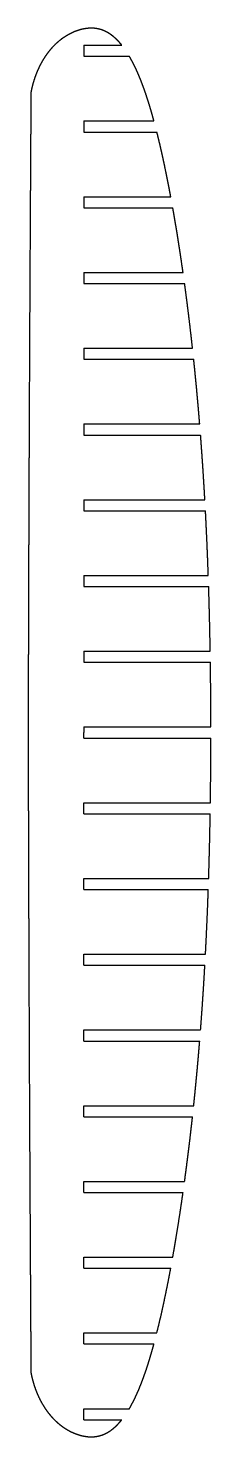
# Model space of a CAD drawing. Header units: metres. Extents: x 10 to 73, y -242 to 242.
import ezdxf

# ---------------------------------------------------------------- set-up
doc = ezdxf.new("R2010")
doc.units = ezdxf.units.M

msp = doc.modelspace()

# ---------------------------------------------------------------- linework, layer by layer
for p, q in [((29.6, 235.9, 1445), (42.65, 235.9, 1445)), ((29.6, 232.1, 1445), (45.24, 232.1, 1445)), ((29.6, 209.9, 1445), (53.71, 209.9, 1445)), ((29.6, 206.1, 1445), (54.71, 206.1, 1445)), ((29.6, 183.9, 1445), (59.49, 183.9, 1445)), ((29.6, 180.1, 1445), (60.18, 180.1, 1445)), ((29.6, 157.9, 1445), (63.72, 157.9, 1445)), ((29.6, 154.1, 1445), (64.25, 154.1, 1445)), ((29.6, 131.9, 1445), (66.98, 131.9, 1445)), ((29.6, 128.1, 1445), (67.39, 128.1, 1445)), ((29.6, 105.9, 1445), (69.45, 105.9, 1445)), ((29.6, 102.1, 1445), (69.75, 102.1, 1445)), ((29.6, 79.9, 1445), (71.23, 79.9, 1445)), ((29.6, 76.1, 1445), (71.43, 76.1, 1445)), ((29.6, 53.9, 1445), (72.4, 53.9, 1445)), ((29.6, 50.1, 1445), (72.53, 50.1, 1445)), ((29.6, 27.9, 1445), (73.07, 27.9, 1445)), ((29.6, 24.1, 1445), (73.13, 24.1, 1445)), ((29.6, 1.9, 1445), (73.29, 1.9, 1445)), ((29.6, -1.9, 1445), (73.29, -1.9, 1445)), ((29.6, -24.1, 1445), (73.13, -24.1, 1445)), ((29.6, -27.9, 1445), (73.07, -27.9, 1445)), ((29.6, -50.1, 1445), (72.53, -50.1, 1445)), ((29.6, -53.9, 1445), (72.41, -53.9, 1445)), ((29.6, -76.1, 1445), (71.44, -76.1, 1445)), ((29.6, -79.9, 1445), (71.23, -79.9, 1445)), ((29.6, -102.1, 1445), (69.75, -102.1, 1445)), ((29.6, -105.9, 1445), (69.45, -105.9, 1445)), ((29.6, -128.1, 1445), (67.39, -128.1, 1445)), ((29.6, -131.9, 1445), (66.98, -131.9, 1445)), ((29.6, -154.1, 1445), (64.24, -154.1, 1445)), ((29.6, -157.9, 1445), (63.71, -157.9, 1445)), ((29.6, -180.1, 1445), (60.17, -180.1, 1445)), ((29.6, -183.9, 1445), (59.48, -183.9, 1445)), ((29.6, -206.1, 1445), (54.69, -206.1, 1445)), ((29.6, -209.9, 1445), (53.7, -209.9, 1445)), ((29.6, -232.1, 1445), (45.23, -232.1, 1445)), ((29.6, -235.9, 1445), (42.64, -235.9, 1445))]:
    msp.add_line(p, q)
for points, knots in [([(42.65, 235.9, 1445), (42.52, 236.06, 1445), (42.4, 236.21, 1445), (42.27, 236.37, 1445), (42.14, 236.52, 1445), (42.01, 236.67, 1445), (41.87, 236.82, 1445), (41.74, 236.97, 1445), (41.15, 237.61, 1445), (40.68, 238.08, 1445), (40.19, 238.54, 1445), (39.69, 238.97, 1445), (39.16, 239.38, 1445), (38.61, 239.77, 1445), (38.04, 240.12, 1445), (37.11, 240.61, 1445), (36.76, 240.78, 1445), (36.4, 240.94, 1445), (36.04, 241.08, 1445), (35.67, 241.21, 1445), (35.3, 241.32, 1445), (34.92, 241.42, 1445), (34.1, 241.6, 1445), (33.65, 241.68, 1445), (33.19, 241.73, 1445), (32.74, 241.77, 1445), (32.28, 241.78, 1445), (31.82, 241.77, 1445), (31.37, 241.75, 1445), (30.73, 241.68, 1445), (30.55, 241.66, 1445), (30.37, 241.64, 1445), (30.19, 241.61, 1445), (30.01, 241.58, 1445), (29.83, 241.55, 1445), (29.65, 241.52, 1445), (29.3, 241.45, 1445), (29.15, 241.42, 1445), (28.99, 241.38, 1445), (28.83, 241.34, 1445), (28.67, 241.3, 1445), (28.51, 241.26, 1445), (28.36, 241.22, 1445), (26.91, 240.81, 1445), (25.66, 240.33, 1445), (24.44, 239.75, 1445), (23.28, 239.07, 1445), (22.16, 238.32, 1445), (21.11, 237.48, 1445), (20.11, 236.59, 1445), (18.46, 234.89, 1445), (17.77, 234.11, 1445), (17.12, 233.3, 1445), (16.51, 232.47, 1445), (15.94, 231.6, 1445), (15.4, 230.72, 1445), (14.9, 229.81, 1445), (13.89, 227.81, 1445), (13.39, 226.71, 1445), (12.94, 225.58, 1445), (12.54, 224.44, 1445), (12.18, 223.28, 1445), (11.87, 222.11, 1445), (11.6, 220.93, 1445), (11.36, 219.74, 1445)], [0, 0, 0, 0, 0, 0, 0, 0, 0, 0.035878, 0.035878, 0.035878, 0.035878, 0.035878, 0.035878, 0.035878, 0.155086, 0.155086, 0.155086, 0.155086, 0.155086, 0.155086, 0.155086, 0.224552, 0.224552, 0.224552, 0.224552, 0.224552, 0.224552, 0.224552, 0.306174, 0.306174, 0.306174, 0.306174, 0.306174, 0.306174, 0.306174, 0.338738, 0.338738, 0.338738, 0.338738, 0.338738, 0.338738, 0.338738, 0.367445, 0.367445, 0.367445, 0.367445, 0.367445, 0.367445, 0.367445, 0.603883, 0.603883, 0.603883, 0.603883, 0.603883, 0.603883, 0.603883, 0.786422, 0.786422, 0.786422, 0.786422, 0.786422, 0.786422, 0.786422, 1, 1, 1, 1, 1, 1, 1, 1, 1]), ([(53.71, 209.9, 1445), (53.69, 209.98, 1445), (53.67, 210.06, 1445), (53.65, 210.14, 1445), (53.62, 210.22, 1445), (53.6, 210.3, 1445), (53.58, 210.38, 1445), (53.56, 210.46, 1445), (53.37, 211.14, 1445), (53.21, 211.73, 1445), (53.04, 212.31, 1445), (52.88, 212.88, 1445), (52.71, 213.45, 1445), (52.55, 214.01, 1445), (52.38, 214.57, 1445), (52.09, 215.53, 1445), (51.96, 215.93, 1445), (51.84, 216.33, 1445), (51.71, 216.73, 1445), (51.59, 217.13, 1445), (51.46, 217.52, 1445), (51.33, 217.9, 1445), (51.01, 218.88, 1445), (50.81, 219.48, 1445), (50.6, 220.08, 1445), (50.39, 220.67, 1445), (50.18, 221.27, 1445), (49.96, 221.86, 1445), (49.74, 222.45, 1445), (49.3, 223.6, 1445), (49.08, 224.14, 1445), (48.87, 224.67, 1445), (48.65, 225.19, 1445), (48.44, 225.7, 1445), (48.22, 226.2, 1445), (48, 226.69, 1445), (47.5, 227.8, 1445), (47.21, 228.43, 1445), (46.9, 229.05, 1445), (46.59, 229.67, 1445), (46.27, 230.29, 1445), (45.94, 230.9, 1445), (45.6, 231.5, 1445), (45.24, 232.1, 1445)], [0, 0, 0, 0, 0, 0, 0, 0, 0, 0.023803, 0.023803, 0.023803, 0.023803, 0.023803, 0.023803, 0.023803, 0.201089, 0.201089, 0.201089, 0.201089, 0.201089, 0.201089, 0.201089, 0.334053, 0.334053, 0.334053, 0.334053, 0.334053, 0.334053, 0.334053, 0.543005, 0.543005, 0.543005, 0.543005, 0.543005, 0.543005, 0.543005, 0.739558, 0.739558, 0.739558, 0.739558, 0.739558, 0.739558, 0.739558, 1, 1, 1, 1, 1, 1, 1, 1, 1]), ([(11.36, 219.74, 1445), (11.36, 219.74, 1445), (11.36, 219.74, 1445), (11.36, 219.74, 1445), (11.36, 219.74, 1445), (11.36, 219.74, 1445), (11.36, 219.74, 1445), (11.36, 219.74, 1445), (11.36, 219.74, 1445), (11.36, 219.74, 1445), (11.36, 219.73, 1445), (11.36, 219.73, 1445), (11.36, 219.72, 1445), (11.36, 219.72, 1445), (11.36, 219.71, 1445), (11.36, 219.69, 1445), (11.36, 219.67, 1445), (11.36, 219.66, 1445), (11.36, 219.64, 1445), (11.36, 219.62, 1445), (11.36, 219.6, 1445), (11.36, 219.57, 1445), (11.36, 219.52, 1445), (11.36, 219.49, 1445), (11.36, 219.46, 1445), (11.36, 219.43, 1445), (11.36, 219.39, 1445), (11.36, 219.36, 1445), (11.36, 219.32, 1445), (11.36, 219.23, 1445), (11.36, 219.18, 1445), (11.36, 219.13, 1445), (11.36, 219.08, 1445), (11.36, 219.03, 1445), (11.36, 218.97, 1445), (11.36, 218.9, 1445), (11.36, 218.71, 1445), (11.36, 218.58, 1445), (11.36, 218.46, 1445), (11.36, 218.33, 1445), (11.36, 218.21, 1445), (11.36, 218.08, 1445), (11.35, 217.95, 1445), (11.35, 217.61, 1445), (11.35, 217.4, 1445), (11.35, 217.18, 1445), (11.35, 216.97, 1445), (11.35, 216.75, 1445), (11.35, 216.54, 1445), (11.34, 216.32, 1445), (11.34, 215.68, 1445), (11.34, 215.26, 1445), (11.34, 214.83, 1445), (11.33, 214.4, 1445), (11.33, 213.98, 1445), (11.33, 213.55, 1445), (11.33, 213.12, 1445), (11.32, 211.85, 1445), (11.31, 210.99, 1445), (11.31, 210.14, 1445), (11.3, 209.29, 1445), (11.3, 208.44, 1445), (11.29, 207.59, 1445), (11.29, 206.73, 1445), (11.28, 205.33, 1445), (11.28, 204.77, 1445), (11.27, 204.19, 1445), (11.27, 203.59, 1445), (11.27, 202.98, 1445), (11.26, 202.34, 1445), (11.26, 201.69, 1445), (11.25, 200.35, 1445), (11.25, 199.67, 1445), (11.24, 198.96, 1445), (11.24, 198.24, 1445), (11.23, 197.5, 1445), (11.23, 196.74, 1445), (11.22, 195.97, 1445), (11.21, 192.89, 1445), (11.19, 190.59, 1445), (11.18, 188.3, 1445), (11.17, 186, 1445), (11.15, 183.71, 1445), (11.14, 181.41, 1445), (11.13, 179.12, 1445), (11.09, 172.99, 1445), (11.07, 169.15, 1445), (11.05, 165.32, 1445), (11.03, 161.48, 1445), (11.01, 157.65, 1445), (10.99, 153.81, 1445), (10.97, 149.98, 1445), (10.93, 143.04, 1445), (10.91, 139.94, 1445), (10.9, 136.84, 1445), (10.88, 133.74, 1445), (10.87, 130.63, 1445), (10.85, 127.53, 1445), (10.84, 124.43, 1445), (10.82, 119.9, 1445), (10.81, 118.48, 1445), (10.8, 117.05, 1445), (10.8, 115.63, 1445), (10.79, 114.2, 1445), (10.78, 112.77, 1445), (10.78, 111.35, 1445), (10.77, 108.5, 1445), (10.76, 107.07, 1445), (10.75, 105.64, 1445), (10.75, 104.22, 1445), (10.74, 102.79, 1445), (10.74, 101.37, 1445), (10.73, 99.94, 1445), (10.7, 92.75, 1445), (10.68, 86.97, 1445), (10.66, 81.2, 1445), (10.63, 75.43, 1445), (10.61, 69.66, 1445), (10.59, 63.89, 1445), (10.57, 58.12, 1445), (10.55, 49.51, 1445), (10.54, 46.67, 1445), (10.53, 43.83, 1445), (10.52, 40.99, 1445), (10.51, 38.15, 1445), (10.5, 35.31, 1445), (10.49, 32.46, 1445), (10.48, 28.75, 1445), (10.48, 27.9, 1445), (10.48, 27.05, 1445), (10.48, 26.23, 1445), (10.47, 25.42, 1445), (10.47, 24.62, 1445), (10.47, 23.85, 1445), (10.46, 22.32, 1445), (10.46, 21.58, 1445), (10.46, 20.85, 1445), (10.46, 20.14, 1445), (10.46, 19.45, 1445), (10.45, 18.77, 1445), (10.45, 18.12, 1445), (10.45, 16.4, 1445), (10.44, 15.32, 1445), (10.44, 14.24, 1445), (10.44, 13.16, 1445), (10.43, 12.08, 1445), (10.43, 11, 1445), (10.43, 9.92, 1445), (10.42, 8.3, 1445), (10.42, 7.75, 1445), (10.42, 7.2, 1445), (10.42, 6.65, 1445), (10.42, 6.11, 1445), (10.42, 5.56, 1445), (10.41, 5.01, 1445), (10.41, 4.21, 1445), (10.41, 3.96, 1445), (10.41, 3.71, 1445), (10.41, 3.46, 1445), (10.41, 3.22, 1445), (10.41, 2.97, 1445), (10.41, 2.72, 1445), (10.41, 2.3, 1445), (10.41, 2.13, 1445), (10.41, 1.96, 1445), (10.4, 1.79, 1445), (10.4, 1.62, 1445), (10.4, 1.45, 1445), (10.4, 1.28, 1445), (10.4, 1.02, 1445), (10.4, 0.94, 1445), (10.4, 0.86, 1445), (10.4, 0.77, 1445), (10.4, 0.69, 1445), (10.4, 0.61, 1445), (10.4, 0.52, 1445), (10.4, 0.41, 1445), (10.4, 0.38, 1445), (10.4, 0.35, 1445), (10.4, 0.32, 1445), (10.4, 0.3, 1445), (10.4, 0.27, 1445), (10.4, 0.25, 1445), (10.4, 0.21, 1445), (10.4, 0.19, 1445), (10.4, 0.17, 1445), (10.4, 0.16, 1445), (10.4, 0.14, 1445), (10.4, 0.13, 1445), (10.4, 0.11, 1445), (10.4, 0.09, 1445), (10.4, 0.08, 1445), (10.4, 0.07, 1445), (10.4, 0.06, 1445), (10.4, 0.05, 1445), (10.4, 0.04, 1445), (10.4, 0.04, 1445), (10.4, 0.02, 1445), (10.4, 0.02, 1445), (10.4, 0.01, 1445), (10.4, 0.01, 1445), (10.4, 0.01, 1445), (10.4, 0, 1445), (10.4, 0, 1445), (10.4, 0, 1445), (10.4, 0, 1445), (10.4, 0, 1445), (10.4, 0, 1445), (10.4, 0, 1445), (10.4, 0, 1445), (10.4, 0, 1445), (10.4, 0, 1445), (10.4, -0.01, 1445), (10.4, -0.01, 1445), (10.4, -0.01, 1445), (10.4, -0.02, 1445), (10.4, -0.03, 1445), (10.4, -0.03, 1445), (10.4, -0.06, 1445), (10.4, -0.07, 1445), (10.4, -0.08, 1445), (10.4, -0.1, 1445), (10.4, -0.12, 1445), (10.4, -0.15, 1445), (10.4, -0.17, 1445), (10.4, -0.23, 1445), (10.4, -0.26, 1445), (10.4, -0.28, 1445), (10.4, -0.32, 1445), (10.4, -0.35, 1445), (10.4, -0.39, 1445), (10.4, -0.43, 1445), (10.4, -0.51, 1445), (10.4, -0.56, 1445), (10.4, -0.61, 1445), (10.4, -0.66, 1445), (10.4, -0.72, 1445), (10.4, -0.78, 1445), (10.4, -0.84, 1445), (10.4, -1.03, 1445), (10.4, -1.16, 1445), (10.4, -1.28, 1445), (10.4, -1.41, 1445), (10.4, -1.54, 1445), (10.4, -1.66, 1445), (10.4, -1.79, 1445), (10.41, -2.13, 1445), (10.41, -2.34, 1445), (10.41, -2.56, 1445), (10.41, -2.77, 1445), (10.41, -2.99, 1445), (10.41, -3.2, 1445), (10.41, -3.42, 1445), (10.41, -4.06, 1445), (10.41, -4.48, 1445), (10.41, -4.91, 1445), (10.41, -5.34, 1445), (10.42, -5.76, 1445), (10.42, -6.19, 1445), (10.42, -6.62, 1445), (10.42, -7.89, 1445), (10.42, -8.74, 1445), (10.43, -9.59, 1445), (10.43, -10.45, 1445), (10.43, -11.3, 1445), (10.43, -12.15, 1445), (10.44, -13, 1445), (10.44, -14.4, 1445), (10.44, -14.96, 1445), (10.44, -15.54, 1445), (10.45, -16.14, 1445), (10.45, -16.76, 1445), (10.45, -17.39, 1445), (10.45, -18.04, 1445), (10.46, -19.38, 1445), (10.46, -20.06, 1445), (10.46, -20.77, 1445), (10.46, -21.49, 1445), (10.46, -22.23, 1445), (10.47, -22.98, 1445), (10.47, -23.75, 1445), (10.48, -26.83, 1445), (10.48, -29.13, 1445), (10.49, -31.42, 1445), (10.5, -33.71, 1445), (10.5, -36.01, 1445), (10.51, -38.3, 1445), (10.52, -40.59, 1445), (10.54, -46.72, 1445), (10.55, -50.55, 1445), (10.56, -54.38, 1445), (10.57, -58.22, 1445), (10.59, -62.05, 1445), (10.6, -65.88, 1445), (10.61, -69.72, 1445), (10.64, -76.65, 1445), (10.65, -79.75, 1445), (10.66, -82.85, 1445), (10.67, -85.95, 1445), (10.69, -89.05, 1445), (10.7, -92.16, 1445), (10.71, -95.26, 1445), (10.73, -99.78, 1445), (10.73, -101.21, 1445), (10.74, -102.63, 1445), (10.75, -104.06, 1445), (10.75, -105.49, 1445), (10.76, -106.91, 1445), (10.77, -108.34, 1445), (10.78, -111.19, 1445), (10.78, -112.61, 1445), (10.79, -114.04, 1445), (10.8, -115.47, 1445), (10.8, -116.89, 1445), (10.81, -118.32, 1445), (10.82, -119.74, 1445), (10.85, -126.94, 1445), (10.88, -132.72, 1445), (10.91, -138.49, 1445), (10.94, -144.26, 1445), (10.97, -150.03, 1445), (11, -155.81, 1445), (11.03, -161.58, 1445), (11.08, -170.2, 1445), (11.09, -173.04, 1445), (11.11, -175.88, 1445), (11.12, -178.73, 1445), (11.14, -181.57, 1445), (11.16, -184.41, 1445), (11.17, -187.25, 1445), (11.2, -190.97, 1445), (11.2, -191.83, 1445), (11.21, -192.67, 1445), (11.21, -193.49, 1445), (11.21, -194.3, 1445), (11.22, -195.1, 1445), (11.22, -195.88, 1445), (11.23, -197.4, 1445), (11.24, -198.15, 1445), (11.24, -198.87, 1445), (11.25, -199.59, 1445), (11.25, -200.28, 1445), (11.25, -200.95, 1445), (11.26, -201.61, 1445), (11.27, -203.33, 1445), (11.27, -204.41, 1445), (11.28, -205.49, 1445), (11.29, -206.57, 1445), (11.29, -207.65, 1445), (11.3, -208.73, 1445), (11.31, -209.81, 1445), (11.32, -211.44, 1445), (11.32, -211.99, 1445), (11.32, -212.54, 1445), (11.33, -213.09, 1445), (11.33, -213.63, 1445), (11.33, -214.18, 1445), (11.34, -214.73, 1445), (11.34, -215.53, 1445), (11.34, -215.78, 1445), (11.34, -216.03, 1445), (11.34, -216.28, 1445), (11.35, -216.53, 1445), (11.35, -216.78, 1445), (11.35, -217.03, 1445), (11.35, -217.45, 1445), (11.35, -217.62, 1445), (11.35, -217.79, 1445), (11.35, -217.96, 1445), (11.36, -218.13, 1445), (11.36, -218.3, 1445), (11.36, -218.47, 1445), (11.36, -218.72, 1445), (11.36, -218.8, 1445), (11.36, -218.89, 1445), (11.36, -218.97, 1445), (11.36, -219.05, 1445), (11.36, -219.14, 1445), (11.36, -219.22, 1445), (11.36, -219.34, 1445), (11.36, -219.37, 1445), (11.36, -219.39, 1445), (11.36, -219.42, 1445), (11.36, -219.45, 1445), (11.36, -219.47, 1445), (11.36, -219.49, 1445), (11.36, -219.53, 1445), (11.36, -219.55, 1445), (11.36, -219.57, 1445), (11.36, -219.59, 1445), (11.36, -219.6, 1445), (11.36, -219.62, 1445), (11.36, -219.63, 1445), (11.36, -219.66, 1445), (11.36, -219.68, 1445), (11.36, -219.69, 1445), (11.36, -219.7, 1445), (11.36, -219.71, 1445), (11.36, -219.72, 1445), (11.36, -219.73, 1445), (11.36, -219.74, 1445), (11.36, -219.74, 1445), (11.36, -219.74, 1445), (11.36, -219.74, 1445), (11.36, -219.74, 1445), (11.36, -219.74, 1445), (11.36, -219.74, 1445), (11.36, -219.74, 1445)], [0, 0, 0, 0, 0, 0, 0, 0, 0, 0.002435, 0.002435, 0.002435, 0.002435, 0.002435, 0.002435, 0.002435, 0.004686, 0.004686, 0.004686, 0.004686, 0.004686, 0.004686, 0.004686, 0.007163, 0.007163, 0.007163, 0.007163, 0.007163, 0.007163, 0.007163, 0.009189, 0.009189, 0.009189, 0.009189, 0.009189, 0.009189, 0.009189, 0.011215, 0.011215, 0.011215, 0.011215, 0.011215, 0.011215, 0.011215, 0.015035, 0.015035, 0.015035, 0.015035, 0.015035, 0.015035, 0.015035, 0.02151, 0.02151, 0.02151, 0.02151, 0.02151, 0.02151, 0.02151, 0.034356, 0.034356, 0.034356, 0.034356, 0.034356, 0.034356, 0.034356, 0.060005, 0.060005, 0.060005, 0.060005, 0.060005, 0.060005, 0.060005, 0.07649, 0.07649, 0.07649, 0.07649, 0.07649, 0.07649, 0.07649, 0.092974, 0.092974, 0.092974, 0.092974, 0.092974, 0.092974, 0.092974, 0.140935, 0.140935, 0.140935, 0.140935, 0.140935, 0.140935, 0.140935, 0.221084, 0.221084, 0.221084, 0.221084, 0.221084, 0.221084, 0.221084, 0.285912, 0.285912, 0.285912, 0.285912, 0.285912, 0.285912, 0.285912, 0.315709, 0.315709, 0.315709, 0.315709, 0.315709, 0.315709, 0.315709, 0.345506, 0.345506, 0.345506, 0.345506, 0.345506, 0.345506, 0.345506, 0.466106, 0.466106, 0.466106, 0.466106, 0.466106, 0.466106, 0.466106, 0.525479, 0.525479, 0.525479, 0.525479, 0.525479, 0.525479, 0.525479, 0.543689, 0.543689, 0.543689, 0.543689, 0.543689, 0.543689, 0.543689, 0.561898, 0.561898, 0.561898, 0.561898, 0.561898, 0.561898, 0.561898, 0.592661, 0.592661, 0.592661, 0.592661, 0.592661, 0.592661, 0.592661, 0.608283, 0.608283, 0.608283, 0.608283, 0.608283, 0.608283, 0.608283, 0.615404, 0.615404, 0.615404, 0.615404, 0.615404, 0.615404, 0.615404, 0.620263, 0.620263, 0.620263, 0.620263, 0.620263, 0.620263, 0.620263, 0.622673, 0.622673, 0.622673, 0.622673, 0.622673, 0.622673, 0.622673, 0.623608, 0.623608, 0.623608, 0.623608, 0.623608, 0.623608, 0.623608, 0.624543, 0.624543, 0.624543, 0.624543, 0.624543, 0.624543, 0.624543, 0.625478, 0.625478, 0.625478, 0.625478, 0.625478, 0.625478, 0.625478, 0.626814, 0.626814, 0.626814, 0.626814, 0.626814, 0.626814, 0.626814, 0.628283, 0.628283, 0.628283, 0.628283, 0.628283, 0.628283, 0.628283, 0.629752, 0.629752, 0.629752, 0.629752, 0.629752, 0.629752, 0.629752, 0.631221, 0.631221, 0.631221, 0.631221, 0.631221, 0.631221, 0.631221, 0.632424, 0.632424, 0.632424, 0.632424, 0.632424, 0.632424, 0.632424, 0.633626, 0.633626, 0.633626, 0.633626, 0.633626, 0.633626, 0.633626, 0.635892, 0.635892, 0.635892, 0.635892, 0.635892, 0.635892, 0.635892, 0.639734, 0.639734, 0.639734, 0.639734, 0.639734, 0.639734, 0.639734, 0.647355, 0.647355, 0.647355, 0.647355, 0.647355, 0.647355, 0.647355, 0.662573, 0.662573, 0.662573, 0.662573, 0.662573, 0.662573, 0.662573, 0.672353, 0.672353, 0.672353, 0.672353, 0.672353, 0.672353, 0.672353, 0.682133, 0.682133, 0.682133, 0.682133, 0.682133, 0.682133, 0.682133, 0.71059, 0.71059, 0.71059, 0.71059, 0.71059, 0.71059, 0.71059, 0.758153, 0.758153, 0.758153, 0.758153, 0.758153, 0.758153, 0.758153, 0.796635, 0.796635, 0.796635, 0.796635, 0.796635, 0.796635, 0.796635, 0.814326, 0.814326, 0.814326, 0.814326, 0.814326, 0.814326, 0.814326, 0.83202, 0.83202, 0.83202, 0.83202, 0.83202, 0.83202, 0.83202, 0.903661, 0.903661, 0.903661, 0.903661, 0.903661, 0.903661, 0.903661, 0.93894, 0.93894, 0.93894, 0.93894, 0.93894, 0.93894, 0.93894, 0.949761, 0.949761, 0.949761, 0.949761, 0.949761, 0.949761, 0.949761, 0.960582, 0.960582, 0.960582, 0.960582, 0.960582, 0.960582, 0.960582, 0.978863, 0.978863, 0.978863, 0.978863, 0.978863, 0.978863, 0.978863, 0.988146, 0.988146, 0.988146, 0.988146, 0.988146, 0.988146, 0.988146, 0.992378, 0.992378, 0.992378, 0.992378, 0.992378, 0.992378, 0.992378, 0.995265, 0.995265, 0.995265, 0.995265, 0.995265, 0.995265, 0.995265, 0.996698, 0.996698, 0.996698, 0.996698, 0.996698, 0.996698, 0.996698, 0.997253, 0.997253, 0.997253, 0.997253, 0.997253, 0.997253, 0.997253, 0.997809, 0.997809, 0.997809, 0.997809, 0.997809, 0.997809, 0.997809, 0.998682, 0.998682, 0.998682, 0.998682, 0.998682, 0.998682, 0.998682, 1, 1, 1, 1, 1, 1, 1, 1, 1]), ([(59.49, 183.9, 1445), (59.27, 185.07, 1445), (59.05, 186.23, 1445), (58.83, 187.39, 1445), (58.6, 188.56, 1445), (58.37, 189.72, 1445), (58.14, 190.88, 1445), (57.9, 192.04, 1445), (57.32, 194.82, 1445), (56.98, 196.44, 1445), (56.62, 198.06, 1445), (56.26, 199.67, 1445), (55.89, 201.28, 1445), (55.51, 202.89, 1445), (55.11, 204.5, 1445), (54.71, 206.1, 1445)], [0, 0, 0, 0, 0, 0, 0, 0, 0, 0.417513, 0.417513, 0.417513, 0.417513, 0.417513, 0.417513, 0.417513, 1, 1, 1, 1, 1, 1, 1, 1, 1]), ([(63.72, 157.9, 1445), (63.45, 159.76, 1445), (63.18, 161.62, 1445), (62.91, 163.48, 1445), (62.63, 165.33, 1445), (62.34, 167.19, 1445), (62.05, 169.05, 1445), (61.75, 170.9, 1445), (61.29, 173.67, 1445), (61.14, 174.59, 1445), (60.98, 175.51, 1445), (60.83, 176.43, 1445), (60.67, 177.35, 1445), (60.51, 178.27, 1445), (60.35, 179.18, 1445), (60.18, 180.1, 1445)], [0, 0, 0, 0, 0, 0, 0, 0, 0, 0.668426, 0.668426, 0.668426, 0.668426, 0.668426, 0.668426, 0.668426, 1, 1, 1, 1, 1, 1, 1, 1, 1]), ([(69.45, 105.9, 1445), (69.41, 106.39, 1445), (69.37, 106.88, 1445), (69.33, 107.37, 1445), (69.29, 107.86, 1445), (69.25, 108.35, 1445), (69.21, 108.84, 1445), (69.17, 109.33, 1445), (69.04, 110.77, 1445), (68.96, 111.72, 1445), (68.88, 112.67, 1445), (68.79, 113.62, 1445), (68.71, 114.57, 1445), (68.62, 115.52, 1445), (68.53, 116.47, 1445), (68.37, 118.25, 1445), (68.29, 119.08, 1445), (68.21, 119.91, 1445), (68.13, 120.74, 1445), (68.05, 121.56, 1445), (67.97, 122.39, 1445), (67.89, 123.22, 1445), (67.75, 124.56, 1445), (67.7, 125.06, 1445), (67.65, 125.57, 1445), (67.6, 126.07, 1445), (67.55, 126.58, 1445), (67.49, 127.09, 1445), (67.44, 127.59, 1445), (67.39, 128.1, 1445)], [0, 0, 0, 0, 0, 0, 0, 0, 0, 0.17578, 0.17578, 0.17578, 0.17578, 0.17578, 0.17578, 0.17578, 0.518097, 0.518097, 0.518097, 0.518097, 0.518097, 0.518097, 0.518097, 0.817113, 0.817113, 0.817113, 0.817113, 0.817113, 0.817113, 0.817113, 1, 1, 1, 1, 1, 1, 1, 1, 1]), ([(71.23, 79.9, 1445), (71.16, 81.01, 1445), (71.1, 82.11, 1445), (71.04, 83.21, 1445), (70.97, 84.32, 1445), (70.9, 85.42, 1445), (70.83, 86.53, 1445), (70.76, 87.63, 1445), (70.59, 90.41, 1445), (70.48, 92.08, 1445), (70.36, 93.75, 1445), (70.25, 95.42, 1445), (70.13, 97.09, 1445), (70, 98.76, 1445), (69.88, 100.43, 1445), (69.75, 102.1, 1445)], [0, 0, 0, 0, 0, 0, 0, 0, 0, 0.397946, 0.397946, 0.397946, 0.397946, 0.397946, 0.397946, 0.397946, 1, 1, 1, 1, 1, 1, 1, 1, 1]), ([(67.39, -128.1, 1445), (67.46, -127.36, 1445), (67.54, -126.62, 1445), (67.62, -125.87, 1445), (67.69, -125.13, 1445), (67.77, -124.39, 1445), (67.84, -123.64, 1445), (67.92, -122.9, 1445), (68.07, -121.33, 1445), (68.15, -120.5, 1445), (68.23, -119.67, 1445), (68.31, -118.84, 1445), (68.39, -118.01, 1445), (68.47, -117.18, 1445), (68.55, -116.35, 1445), (68.73, -114.32, 1445), (68.84, -113.12, 1445), (68.95, -111.92, 1445), (69.05, -110.71, 1445), (69.15, -109.51, 1445), (69.25, -108.31, 1445), (69.35, -107.1, 1445), (69.45, -105.9, 1445)], [0, 0, 0, 0, 0, 0, 0, 0, 0, 0.267847, 0.267847, 0.267847, 0.267847, 0.267847, 0.267847, 0.267847, 0.566783, 0.566783, 0.566783, 0.566783, 0.566783, 0.566783, 0.566783, 1, 1, 1, 1, 1, 1, 1, 1, 1]), ([(64.24, -154.1, 1445), (64.5, -152.22, 1445), (64.75, -150.34, 1445), (65, -148.46, 1445), (65.24, -146.58, 1445), (65.48, -144.69, 1445), (65.71, -142.81, 1445), (65.94, -140.93, 1445), (66.27, -138.15, 1445), (66.37, -137.26, 1445), (66.48, -136.36, 1445), (66.58, -135.47, 1445), (66.68, -134.58, 1445), (66.78, -133.69, 1445), (66.88, -132.79, 1445), (66.98, -131.9, 1445)], [0, 0, 0, 0, 0, 0, 0, 0, 0, 0.678701, 0.678701, 0.678701, 0.678701, 0.678701, 0.678701, 0.678701, 1, 1, 1, 1, 1, 1, 1, 1, 1]), ([(54.69, -206.1, 1445), (55.38, -203.37, 1445), (56.04, -200.64, 1445), (56.66, -197.89, 1445), (57.26, -195.14, 1445), (57.84, -192.39, 1445), (58.39, -189.63, 1445), (58.93, -186.87, 1445), (59.45, -184.08, 1445), (59.45, -184.05, 1445), (59.46, -184.03, 1445), (59.46, -184, 1445), (59.47, -183.98, 1445), (59.47, -183.95, 1445), (59.48, -183.93, 1445), (59.48, -183.9, 1445)], [0, 0, 0, 0, 0, 0, 0, 0, 0, 0.990908, 0.990908, 0.990908, 0.990908, 0.990908, 0.990908, 0.990908, 1, 1, 1, 1, 1, 1, 1, 1, 1]), ([(45.23, -232.1, 1445), (45.24, -232.08, 1445), (45.25, -232.06, 1445), (45.27, -232.04, 1445), (45.28, -232.02, 1445), (45.29, -232, 1445), (45.3, -231.98, 1445), (45.31, -231.96, 1445), (45.86, -231.03, 1445), (46.36, -230.11, 1445), (46.84, -229.17, 1445), (47.31, -228.22, 1445), (47.75, -227.26, 1445), (48.17, -226.3, 1445), (48.58, -225.33, 1445), (49.15, -223.92, 1445), (49.32, -223.49, 1445), (49.49, -223.05, 1445), (49.67, -222.61, 1445), (49.84, -222.15, 1445), (50.01, -221.69, 1445), (50.18, -221.22, 1445), (50.47, -220.39, 1445), (50.6, -220.03, 1445), (50.73, -219.67, 1445), (50.85, -219.3, 1445), (50.98, -218.92, 1445), (51.11, -218.54, 1445), (51.23, -218.16, 1445), (51.68, -216.8, 1445), (51.99, -215.82, 1445), (52.29, -214.84, 1445), (52.58, -213.85, 1445), (52.87, -212.87, 1445), (53.15, -211.88, 1445), (53.43, -210.89, 1445), (53.7, -209.9, 1445)], [0, 0, 0, 0, 0, 0, 0, 0, 0, 0.008385, 0.008385, 0.008385, 0.008385, 0.008385, 0.008385, 0.008385, 0.392318, 0.392318, 0.392318, 0.392318, 0.392318, 0.392318, 0.392318, 0.559058, 0.559058, 0.559058, 0.559058, 0.559058, 0.559058, 0.559058, 0.684116, 0.684116, 0.684116, 0.684116, 0.684116, 0.684116, 0.684116, 1, 1, 1, 1, 1, 1, 1, 1, 1]), ([(11.36, -219.74, 1445), (11.6, -220.93, 1445), (11.87, -222.11, 1445), (12.18, -223.28, 1445), (12.54, -224.44, 1445), (12.94, -225.58, 1445), (13.39, -226.71, 1445), (13.89, -227.81, 1445), (14.9, -229.81, 1445), (15.4, -230.72, 1445), (15.94, -231.6, 1445), (16.51, -232.47, 1445), (17.12, -233.3, 1445), (17.77, -234.11, 1445), (18.46, -234.89, 1445), (19.69, -236.15, 1445), (20.22, -236.66, 1445), (20.77, -237.15, 1445), (21.34, -237.62, 1445), (21.92, -238.06, 1445), (22.52, -238.49, 1445), (23.14, -238.89, 1445), (24.07, -239.43, 1445), (24.37, -239.6, 1445), (24.67, -239.77, 1445), (24.98, -239.92, 1445), (25.28, -240.07, 1445), (25.6, -240.22, 1445), (25.91, -240.36, 1445), (26.38, -240.55, 1445), (26.54, -240.61, 1445), (26.7, -240.67, 1445), (26.85, -240.73, 1445), (27.01, -240.79, 1445), (27.16, -240.85, 1445), (27.32, -240.9, 1445), (27.64, -241, 1445), (27.79, -241.05, 1445), (27.95, -241.1, 1445), (28.11, -241.15, 1445), (28.26, -241.19, 1445), (28.42, -241.24, 1445), (28.58, -241.28, 1445), (29.45, -241.5, 1445), (30.17, -241.64, 1445), (30.89, -241.74, 1445), (31.63, -241.8, 1445), (32.36, -241.81, 1445), (33.09, -241.77, 1445), (33.82, -241.66, 1445), (35.12, -241.38, 1445), (35.7, -241.21, 1445), (36.27, -241.01, 1445), (36.83, -240.77, 1445), (37.37, -240.51, 1445), (37.89, -240.21, 1445), (38.4, -239.88, 1445), (39.26, -239.27, 1445), (39.62, -238.99, 1445), (39.97, -238.71, 1445), (40.31, -238.41, 1445), (40.64, -238.1, 1445), (40.97, -237.78, 1445), (41.28, -237.45, 1445), (41.72, -236.97, 1445), (41.86, -236.82, 1445), (41.99, -236.67, 1445), (42.12, -236.52, 1445), (42.25, -236.37, 1445), (42.38, -236.21, 1445), (42.51, -236.06, 1445), (42.64, -235.9, 1445)], [0, 0, 0, 0, 0, 0, 0, 0, 0, 0.01847273, 0.01847273, 0.01847273, 0.01847273, 0.01847273, 0.01847273, 0.01847273, 0.03426027, 0.03426027, 0.03426027, 0.03426027, 0.03426027, 0.03426027, 0.03426027, 0.04547488, 0.04547488, 0.04547488, 0.04547488, 0.04547488, 0.04547488, 0.04547488, 0.05072094, 0.05072094, 0.05072094, 0.05072094, 0.05072094, 0.05072094, 0.05072094, 0.05329282, 0.05329282, 0.05329282, 0.05329282, 0.05329282, 0.05329282, 0.05329282, 0.0558647, 0.0558647, 0.0558647, 0.0558647, 0.0558647, 0.0558647, 0.0558647, 0.06743043, 0.06743043, 0.06743043, 0.06743043, 0.06743043, 0.06743043, 0.06743043, 0.07693239, 0.07693239, 0.07693239, 0.07693239, 0.07693239, 0.07693239, 0.07693239, 0.08409752, 0.08409752, 0.08409752, 0.08409752, 0.08409752, 0.08409752, 0.08409752, 0.08727519, 0.08727519, 0.08727519, 0.08727519, 0.08727519, 0.08727519, 0.08727519, 0.08727519, 0.08727519])]:
    msp.add_open_spline(points, degree=8, knots=knots)
for points, degree in [([(29.6, 235.9, 1445), (29.6, 232.1, 1445)], 1), ([(29.6, 209.9, 1445), (29.6, 206.1, 1445)], 1), ([(29.6, 183.9, 1445), (29.6, 180.1, 1445)], 1), ([(29.6, 157.9, 1445), (29.6, 154.1, 1445)], 1), ([(66.98, 131.9, 1445), (66.67, 134.68, 1445), (66.36, 137.46, 1445), (66.03, 140.23, 1445), (65.7, 143.01, 1445), (65.35, 145.78, 1445), (65, 148.56, 1445), (64.63, 151.33, 1445), (64.25, 154.1, 1445)], 8), ([(29.6, 131.9, 1445), (29.6, 128.1, 1445)], 1), ([(29.6, 105.9, 1445), (29.6, 102.1, 1445)], 1), ([(29.6, 79.9, 1445), (29.6, 76.1, 1445)], 1), ([(72.4, 53.9, 1445), (72.31, 56.68, 1445), (72.2, 59.45, 1445), (72.09, 62.23, 1445), (71.98, 65, 1445), (71.85, 67.78, 1445), (71.72, 70.55, 1445), (71.58, 73.33, 1445), (71.43, 76.1, 1445)], 8), ([(29.6, 53.9, 1445), (29.6, 50.1, 1445)], 1), ([(73.07, 27.9, 1445), (73.02, 30.68, 1445), (72.97, 33.45, 1445), (72.91, 36.23, 1445), (72.85, 39, 1445), (72.78, 41.78, 1445), (72.7, 44.55, 1445), (72.62, 47.33, 1445), (72.53, 50.1, 1445)], 8), ([(29.6, 27.9, 1445), (29.6, 24.1, 1445)], 1), ([(73.29, 1.9, 1445), (73.29, 4.68, 1445), (73.28, 7.45, 1445), (73.27, 10.23, 1445), (73.25, 13, 1445), (73.23, 15.78, 1445), (73.2, 18.55, 1445), (73.17, 21.33, 1445), (73.13, 24.1, 1445)], 8), ([(29.6, 1.9, 1445), (29.6, 0, 1445)], 1), ([(29.6, -1.9, 1445), (29.6, 0, 1445)], 1), ([(73.13, -24.1, 1445), (73.17, -21.33, 1445), (73.2, -18.55, 1445), (73.23, -15.78, 1445), (73.25, -13, 1445), (73.27, -10.23, 1445), (73.28, -7.45, 1445), (73.29, -4.68, 1445), (73.29, -1.9, 1445)], 8), ([(29.6, -27.9, 1445), (29.6, -24.1, 1445)], 1), ([(72.53, -50.1, 1445), (72.62, -47.33, 1445), (72.7, -44.55, 1445), (72.78, -41.78, 1445), (72.85, -39, 1445), (72.91, -36.23, 1445), (72.97, -33.45, 1445), (73.02, -30.68, 1445), (73.07, -27.9, 1445)], 8), ([(29.6, -53.9, 1445), (29.6, -50.1, 1445)], 1), ([(71.44, -76.1, 1445), (71.58, -73.33, 1445), (71.72, -70.55, 1445), (71.85, -67.78, 1445), (71.98, -65, 1445), (72.1, -62.23, 1445), (72.21, -59.45, 1445), (72.31, -56.68, 1445), (72.41, -53.9, 1445)], 8), ([(29.6, -79.9, 1445), (29.6, -76.1, 1445)], 1), ([(69.75, -102.1, 1445), (69.97, -99.33, 1445), (70.17, -96.55, 1445), (70.37, -93.78, 1445), (70.56, -91, 1445), (70.74, -88.23, 1445), (70.91, -85.45, 1445), (71.07, -82.68, 1445), (71.23, -79.9, 1445)], 8), ([(29.6, -105.9, 1445), (29.6, -102.1, 1445)], 1), ([(29.6, -131.9, 1445), (29.6, -128.1, 1445)], 1), ([(29.6, -157.9, 1445), (29.6, -154.1, 1445)], 1), ([(60.17, -180.1, 1445), (60.67, -177.33, 1445), (61.15, -174.56, 1445), (61.61, -171.79, 1445), (62.05, -169.02, 1445), (62.49, -166.24, 1445), (62.91, -163.46, 1445), (63.32, -160.68, 1445), (63.71, -157.9, 1445)], 8), ([(29.6, -183.9, 1445), (29.6, -180.1, 1445)], 1), ([(29.6, -209.9, 1445), (29.6, -206.1, 1445)], 1), ([(29.6, -235.9, 1445), (29.6, -232.1, 1445)], 1)]:
    msp.add_open_spline(points, degree=degree)

doc.saveas('drawing.dxf')
